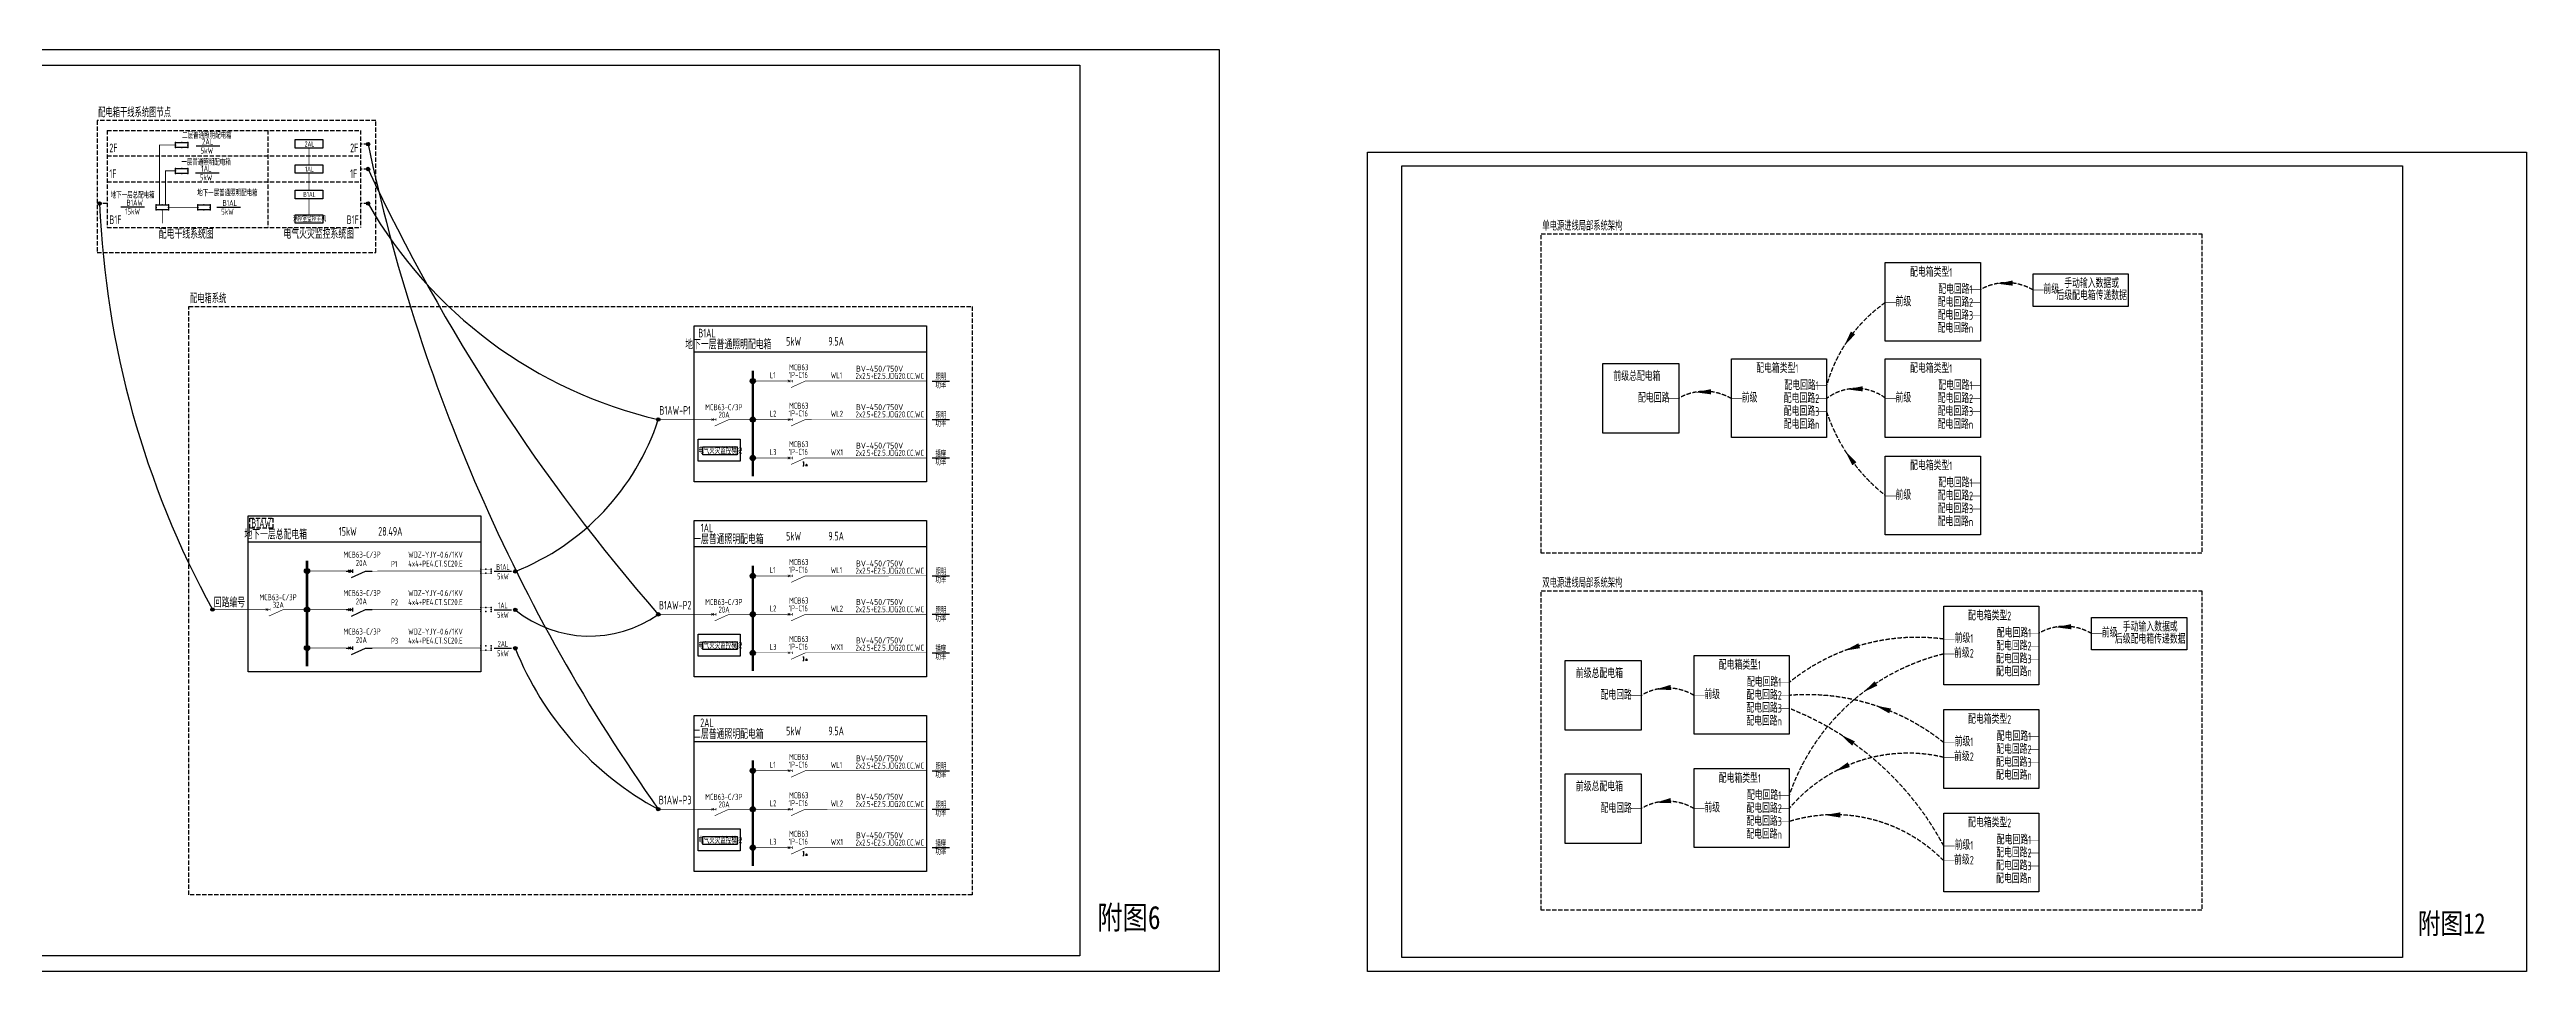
# Model space of a CAD drawing. Header units: millimetres. Extents: x -84100 to 597295, y 0 to 572785.
# Drawn here: x 307318 to 451093, y 340839 to 394299 of the extents above; entities that cross this region are included whole.
import ezdxf
from ezdxf.enums import TextEntityAlignment as Align

# ---------------------------------------------------------------- set-up
doc = ezdxf.new("R2010")
doc.units = ezdxf.units.MM
doc.header["$LTSCALE"] = 1000
doc.linetypes.add('CENTER2', pattern=[1.125, 0.75, -0.125, 0.125, -0.125])
doc.linetypes.add('DASH', pattern=[0.35, 0.25, -0.1])
doc.layers.add('D-定位', color=4, linetype='Continuous', plot=False)
for name, color, linetype in [('D-数据流', 2, 'Continuous'), ('D-标注', 1, 'Continuous'), ('LITE_照明布线_E', 6, 'Continuous'), ('POWR_电力大设备_E', 3, 'Continuous'), ('SIG_TEXT', 7, 'Continuous'), ('SYS_元件_E', 3, 'Continuous'), ('SYS_框图及表格_E', 7, 'Continuous'), ('SYS_系统标注_E', 7, 'Continuous'), ('SYS_说明_E', 7, 'Continuous'), ('TEL_TEXT', 7, 'Continuous'), ('WIRE-系统', 4, 'Continuous')]:
    doc.layers.add(name, color=color, linetype=linetype)
doc.styles.add('_TEL_DIM', font='TSSDENG', dxfattribs={"width": 0.6, "height": 3.5, "bigfont": 'TSSDCHN'})
doc.styles.add('DIM_FONT', font='', dxfattribs={"width": 0.8})
doc.styles.add('ICDA-STYLE1', font='TSSDENG.shx', dxfattribs={"width": 0.7, "bigfont": 'TSSDCHN.shx'})
doc.styles.add('ICDA-STYLE1_T3', font='TSSDENG', dxfattribs={"width": 0.6, "bigfont": 'TSSDCHN'})
doc.styles.add('ICDA-STYLE2', font='simhei.ttf', dxfattribs={"width": 0.8})
doc.styles.get("Standard").update_dxf_attribs({"font": 'tssdeng.shx', "bigfont": 'tssdchn.shx'})
doc.styles.add('TG_LINETYPE', font='TSSDENG', dxfattribs={"width": 0.7, "height": 3.5, "bigfont": 'TSSDCHN'})
doc.styles.get('DIM_FONT').set_extended_font_data('SimSun')
doc.linetypes.add('TG_《', pattern='A,1,-0.3,["《",TG_LINETYPE,S=0.1,R=0,X=-0.23,Y=-0.15],0', length=1.3)

# ---------------------------------------------------------------- blocks, each defined once
blk = doc.blocks.new('dfgfge')
at = {"layer": 'SYS_系统标注_E'}
blk.add_lwpolyline([(0, 0), (5519, 0), (5519, -4564), (0, -4564)], close=True, dxfattribs=at)
at = {"layer": 'SYS_系统标注_E', "const_width": 30}
for points in [[(0, -2318), (621, -2318)], [(4897, -1567), (5519, -1567)], [(4897, -2318), (5519, -2318)], [(4897, -3068), (5519, -3068)]]:
    blk.add_lwpolyline(points, dxfattribs=at)
at = {"layer": 'SYS_系统标注_E', "style": 'ICDA-STYLE1', "width": 0.7}
for s, p in [('配电箱类型1', (2660, -817)), ('配电回路1', (4067, -1810)), ('前级', (1052, -2528)), ('配电回路3', (4067, -3311)), ('配电回路2', (4067, -2561)), ('配电回路n', (4067, -4062))]:
    blk.add_text(s, height=500, dxfattribs=at).set_placement(p, align=Align.CENTER)
blk = doc.blocks.new('sdfwregfe')
at = {"layer": 'SYS_系统标注_E'}
blk.add_lwpolyline([(0, 0), (5519, 0), (5519, -4564), (0, -4564)], close=True, dxfattribs=at)
at = {"layer": 'SYS_系统标注_E', "const_width": 30}
for points in [[(0, -1908), (621, -1908)], [(0, -2769), (621, -2769)], [(4897, -1567), (5519, -1567)], [(4897, -2318), (5519, -2318)], [(4897, -3068), (5519, -3068)]]:
    blk.add_lwpolyline(points, dxfattribs=at)
at = {"layer": 'SYS_系统标注_E', "style": 'ICDA-STYLE1', "width": 0.7}
for s, p in [('配电箱类型2', (2660, -817)), ('配电回路1', (4067, -1810)), ('前级2', (1166, -2979)), ('前级1', (1166, -2119)), ('配电回路3', (4067, -3311)), ('配电回路2', (4067, -2561)), ('配电回路n', (4067, -4062))]:
    blk.add_text(s, height=500, dxfattribs=at).set_placement(p, align=Align.CENTER)
blk = doc.blocks.new('sdrgtfhsdrfghe')
at = {"layer": 'D-定位'}
for points in [[(0, 0), (84100, 0), (84100, -59400), (0, -59400)], [(75100, -58400), (2500, -58400), (2500, -1000), (75100, -1000)]]:
    blk.add_lwpolyline(points, close=True, dxfattribs=at)
blk = doc.blocks.new('ergegr')
at = {"layer": 'SYS_系统标注_E'}
blk.add_lwpolyline([(551, 709, 300, 0, 0), (-3, 2, 0, 0, 0)], format="xyseb", dxfattribs=at)
blk = doc.blocks.new('ergferg3')
at = {"layer": 'SYS_系统标注_E'}
blk.add_lwpolyline([(0, 0), (4409, 0), (4409, -4032), (0, -4032)], close=True, dxfattribs=at)
at = {"layer": 'SYS_系统标注_E', "const_width": 30}
blk.add_lwpolyline([(3787, -2016), (4409, -2016)], dxfattribs=at)
at = {"layer": 'SYS_系统标注_E', "style": 'ICDA-STYLE1', "width": 0.7}
for s, p in [('前级总配电箱', (1982, -1003)), ('配电回路', (2957, -2259))]:
    blk.add_text(s, height=500, dxfattribs=at).set_placement(p, align=Align.CENTER)
blk = doc.blocks.new('ergeg3534')
at = {"layer": 'SYS_系统标注_E'}
blk.add_lwpolyline([(0, 0), (5519, 0), (5519, -1890), (0, -1890)], close=True, dxfattribs=at)
at = {"layer": 'SYS_系统标注_E', "const_width": 30}
blk.add_lwpolyline([(0, -945), (621, -945)], dxfattribs=at)
at = {"layer": 'SYS_系统标注_E', "style": 'ICDA-STYLE1', "width": 0.7}
for s, p in [('前级', (1052, -1155)), ('后级配电箱传递数据', (3400, -1522)), ('手动输入数据或', (3400, -817))]:
    blk.add_text(s, height=500, dxfattribs=at).set_placement(p, align=Align.CENTER)
blk = doc.blocks.new('$equip_U$00000398(ch)')
at = {"const_width": 0.0286}
blk.add_lwpolyline([(-0.6, 0.48), (0.6, 0.48), (0.6, 0), (-0.6, 0)], close=True, dxfattribs=at)
blk.add_lwpolyline([(-0.6, 0.48), (0.6, 0.48), (0.6, 0), (-0.6, 0), (-0.6, 0.48)], dxfattribs=at)
for p in [(-0.6, 0.48), (-0.6, 0.24), (-0.6, 0), (0, 0.48), (0, 0), (0.6, 0.48), (0.6, 0.24), (0.6, 0)]:
    blk.add_point(p)
at = {"color": 7, "style": '_TEL_DIM', "flags": 1}
blk.add_attdef('A', text='', height=0.00002, dxfattribs=at).set_placement((0, 0), align=Align.MIDDLE_CENTER)
blk = doc.blocks.new('*U54')
at = {"layer": 'SYS_说明_E', "style": 'ICDA-STYLE1', "width": 0.7}
blk.add_text('20A', height=350, dxfattribs=at).set_placement((558, 111))
blk = doc.blocks.new('$element$00000823')
for p, q in [((0, 0), (0, -0.25)), ((-0.25, -0.2), (0, -0.75)), ((0.067, -0.25), (-0.067, -0.25)), ((-0.047, -0.177), (0.047, -0.083)), ((0.047, -0.177), (-0.047, -0.083)), ((0, -0.75), (0, -1))]:
    blk.add_line(p, q)
at = {"const_width": 0.0233}
for points in [[(0, 0), (0, -0.25)], [(0, -1), (0, -0.75), (-0.25, -0.2)], [(-0.067, -0.25), (0.067, -0.25)], [(-0.047, -0.083), (0.047, -0.177)], [(-0.047, -0.177), (0.047, -0.083)]]:
    blk.add_lwpolyline(points, dxfattribs=at)
at = {"color": 7, "style": '_TEL_DIM', "flags": 1}
blk.add_attdef('S', text='', height=0.00000667, dxfattribs=at).set_placement((0, 0), align=Align.MIDDLE_CENTER)
blk = doc.blocks.new('$equip$00001178')
blk.add_circle((0, 0), 0.5)
for points in [[(-0.43, 0.25), (0.43, 0.25), (-0.5, 0), (0.5, 0)], [(-0.43, -0.25), (0.43, -0.25), (-0.5, 0), (0.5, 0)], [(-0.25, 0.43), (0.25, 0.43), (-0.43, 0.25), (0.43, 0.25)], [(0, 0.5), (0, 0.5), (-0.25, 0.43), (0.25, 0.43)], [(-0.25, -0.43), (0.25, -0.43), (-0.43, -0.25), (0.43, -0.25)], [(0, -0.5), (0, -0.5), (-0.25, -0.43), (0.25, -0.43)]]:
    blk.add_solid(points)
at = {"flags": 9}
blk.add_attdef('A', (0, 0), '', height=0.00002, dxfattribs=at)
blk = doc.blocks.new('RFGERGE3')
at = {"const_width": 35}
for points in [[(1914, 0), (2290, 0)], [(2031, -71), (2173, 71)], [(2173, -71), (2031, 71)], [(3420, 0), (3043, 0), (2215, -377)], [(2290, -71), (2290, 71)], [(1914, -2231), (2290, -2231)], [(2031, -2302), (2173, -2160)], [(2173, -2302), (2031, -2160)], [(3420, -2231), (3043, -2231), (2215, -2608)], [(2290, -2302), (2290, -2160)], [(1914, -4462), (2290, -4462)], [(2031, -4533), (2173, -4391)], [(2173, -4533), (2031, -4391)], [(3420, -4462), (3043, -4462), (2215, -4839)], [(2290, -4533), (2290, -4391)]]:
    blk.add_lwpolyline(points, dxfattribs=at)
at = {"layer": 'SYS_系统标注_E', "color": 0}
for p, q in [((10415, 3), (11415, 3)), ((10415, -2228), (11415, -2228)), ((10415, -4460), (11415, -4460))]:
    blk.add_line(p, q, dxfattribs=at)
at = {"layer": 'SYS_系统标注_E', "color": 7, "linetype": 'ByBlock'}
for p, q in [((2908, -4684), (2963, -4684)), ((2908, -4908), (2963, -4908)), ((2936, -4684), (2936, -4908)), ((3111, -4810), (3057, -4896)), ((3057, -4896), (3169, -4896)), ((3169, -4896), (3111, -4810))]:
    blk.add_line(p, q, dxfattribs=at)
at = {"layer": 'SYS_系统标注_E', "color": 7, "linetype": 'ByBlock', "const_width": 35}
for points in [[(0, 0), (1914, 0)], [(3111, 0), (10061, 3)], [(0, -2231), (1914, -2231)], [(3111, -2231), (10061, -2228)], [(0, -4462), (1914, -4462)], [(3111, -4462), (10061, -4460)]]:
    blk.add_lwpolyline(points, dxfattribs=at)
at = {"layer": 'SIG_TEXT', "color": 0, "style": '_TEL_DIM', "width": 0.65}
for s, p in [('L1', (991, 168)), ('L2', (991, -2063)), ('L3', (991, -4294))]:
    blk.add_text(s, height=350, dxfattribs=at).set_placement(p)
at = {"layer": 'SYS_系统标注_E', "style": 'ICDA-STYLE1', "width": 0.7}
for s, p in [('1P-C16', (2639, 181)), ('MCB63', (2665, 628)), ('MCB63', (2665, -1603)), ('1P-C16', (2639, -2050)), ('1P-C16', (2639, -4281)), ('MCB63', (2665, -3834))]:
    blk.add_text(s, height=350, dxfattribs=at).set_placement(p, align=Align.CENTER)
at = {"layer": 'SYS_系统标注_E', "linetype": 'CENTER2', "style": 'ICDA-STYLE1', "width": 0.7}
for s, p in [('WL1', (4522, 159)), ('WL2', (4522, -2072)), ('WX1', (4522, -4303))]:
    blk.add_text(s, height=350, dxfattribs=at).set_placement(p)
at = {"layer": 'SYS_系统标注_E', "color": 0, "style": 'ICDA-STYLE1', "width": 0.7}
for p in [(5962, 124), (5962, -2107), (5962, -4338)]:
    blk.add_text('2x2.5+E2.5.JDG20.CC.WC', height=350, dxfattribs=at).set_placement(p)
at = {"layer": 'SYS_系统标注_E', "color": 0, "style": 'ICDA-STYLE1', "width": 0.914123}
for p, p2 in [((5988, 544), (8733, 544)), ((5988, -1687), (8733, -1687)), ((5988, -3918), (8733, -3918))]:
    blk.add_text('BV-450/750V', height=350, dxfattribs=at).set_placement(p, p2, align=Align.FIT)
at = {"layer": 'SYS_系统标注_E', "color": 0, "style": 'ICDA-STYLE1', "width": 0.7}
for s, p in [('照明', (10915, 63)), ('功率', (10915, -423)), ('功率', (10915, -2654)), ('照明', (10915, -2168)), ('插座', (10915, -4399)), ('功率', (10915, -4885))]:
    blk.add_text(s, height=350, dxfattribs=at).set_placement(p, align=Align.CENTER)
at = {"layer": 'TEL_TEXT', "style": 'DIM_FONT', "flags": 1}
for p in [(1914, 0), (1914, -2231), (1914, -4462)]:
    blk.add_attdef('S', text='', height=0.01, rotation=90, dxfattribs=at).set_placement(p, align=Align.MIDDLE_CENTER)
blk = doc.blocks.new('ergerg3')
at = {"layer": 'SYS_系统标注_E'}
blk.add_lwpolyline([(0, 453), (2010, 453), (2010, 0), (0, 0)], close=True, dxfattribs=at)
at = {"layer": 'SIG_TEXT', "color": 0, "style": 'ICDA-STYLE1', "width": 0.7}
blk.add_text('电气火灾监控模块', height=350, dxfattribs=at).set_placement((1021, 56), align=Align.CENTER)
blk = doc.blocks.new('$equip_U$00000398(魏婧)')
at = {"const_width": 0.06}
blk.add_lwpolyline([(-0.6, 0.48), (0.6, 0.48), (0.6, 0), (-0.6, 0), (-0.6, 0.48)], dxfattribs=at)
blk.add_lwpolyline([(-0.6, 0.48), (0.6, 0.48), (0.6, 0), (-0.6, 0)], close=True)
for p in [(-0.6, 0.48), (-0.6, 0.24), (-0.6, 0), (0, 0.48), (0, 0), (0.6, 0.48), (0.6, 0.24), (0.6, 0)]:
    blk.add_point(p)
at = {"color": 7, "style": '_TEL_DIM', "flags": 1}
blk.add_attdef('A', text='', height=0.00002, dxfattribs=at).set_placement((0, 0), align=Align.MIDDLE_CENTER)

msp = doc.modelspace()

# ---------------------------------------------------------------- linework, layer by layer
at = {"color": 0}
for p, q in [((333134.1, 364041.5), (334134.1, 364041.5)), ((333134.1, 361810.5), (334134.1, 361810.5)), ((333134.2, 359579.4), (334134.2, 359579.4))]:
    msp.add_line(p, q, dxfattribs=at)
at = {"const_width": 35}
for points in [[(345624.5, 372844.4), (346001, 372844.4)], [(345741.7, 372773.4), (345883.7, 372915.4)], [(345883.7, 372773.4), (345741.7, 372915.4)], [(347130.7, 372844.4), (346754.1, 372844.4), (345925.7, 372467.8)], [(346001, 372773.4), (346001, 372915.4)], [(319747.8, 361821.6), (320124.3, 361821.6)], [(319865, 361750.6), (320007, 361892.6)], [(320007, 361750.6), (319865, 361892.6)], [(321254, 361821.6), (320877.4, 361821.6), (320049, 361445.1)], [(320124.3, 361750.6), (320124.3, 361892.6)], [(345624.5, 361545.2), (346001, 361545.2)], [(345741.7, 361474.2), (345883.7, 361616.2)], [(345883.7, 361474.2), (345741.7, 361616.2)], [(347130.7, 361545.2), (346754.1, 361545.2), (345925.7, 361168.6)], [(346001, 361474.2), (346001, 361616.2)], [(345624.5, 350246), (346001, 350246)], [(345741.7, 350175), (345883.7, 350317)], [(345883.7, 350175), (345741.7, 350317)], [(347130.7, 350246), (346754.1, 350246), (345925.7, 349869.5)], [(346001, 350175), (346001, 350317)]]:
    msp.add_lwpolyline(points, dxfattribs=at)
at = {"layer": 'D-数据流', "linetype": 'TG_《'}
for points in [[(325809.1, 388815.5, 0.1024046), (342653.2, 350246, 3.34245054)], [(325809.1, 387371.5, 0.06994656), (342653.2, 361545.2, 3.34245054)], [(310222.9, 385370, 0.11536505), (316776.5, 361821.6, 3.34245054)], [(325809.1, 385370, 0.20919648), (342653.2, 372844.4, 3.34245054)], [(334352.6, 364039.4, 0.22329673), (342653.2, 372844.4, -0.22935674)], [(334352.6, 361808.4, 0.3344155), (342653.2, 361545.2, 0.26330069)], [(334352.6, 359577.4, 0.17659856), (342653.2, 350246, 3.34245054)]]:
    msp.add_lwpolyline(points, format="xyb", dxfattribs=at)
at = {"layer": 'D-标注', "linetype": 'DASH'}
for points in [[(326264.6, 390191), (310075.2, 390191), (310075.2, 382535), (326264.6, 382535)], [(393900.9, 383618.2), (432244.9, 383618.2), (432244.9, 365095.6), (393900.9, 365095.6)], [(315402.1, 379405.4), (360872.3, 379405.4), (360872.3, 345277.8), (315402.1, 345277.8)], [(318948.9, 367131.8), (320280, 367131.8), (320280, 366539), (318948.9, 366539)], [(393900.9, 362913.1), (432244.9, 362913.1), (432244.9, 344390.5), (393900.9, 344390.5)]]:
    msp.add_lwpolyline(points, close=True, dxfattribs=at)
at = {"layer": 'D-标注'}
for points in [[(344975.4, 371696.7), (347412.9, 371696.7), (347412.9, 370425.7), (344975.4, 370425.7)], [(344975.4, 360397.5), (347412.9, 360397.5), (347412.9, 359126.6), (344975.4, 359126.6)], [(344975.4, 349098.3), (347412.9, 349098.3), (347412.9, 347827.4), (344975.4, 347827.4)]]:
    msp.add_lwpolyline(points, close=True, dxfattribs=at)
at = {"layer": 'LITE_照明布线_E', "color": 0, "linetype": 'ByBlock'}
for points, const_width in [([(348140.9, 375673.7), (348140.6, 369551.8)], 150), ([(347081.3, 372844.4), (348140.8, 372844.4)], 35), ([(322264.2, 364650.9), (322263.9, 358529)], 150), ([(348140.9, 364374.5), (348140.6, 358252.6)], 150), ([(321204.6, 361821.6), (322264.1, 361821.6)], 35), ([(347081.3, 361545.2), (348140.8, 361545.2)], 35), ([(348140.9, 353075.3), (348140.6, 346953.4)], 150), ([(347081.3, 350246), (348140.8, 350246)], 35)]:
    msp.add_lwpolyline(points, dxfattribs=dict(at, const_width=const_width))
at = {"layer": 'LITE_照明布线_E', "color": 7, "linetype": 'ByBlock', "const_width": 35}
for points in [[(342653.2, 372844.4), (345758.8, 372844.4)], [(316776.5, 361821.6), (319882, 361821.6)], [(342653.2, 361545.2), (345758.8, 361545.2)], [(342653.2, 350246), (345758.8, 350246)]]:
    msp.add_lwpolyline(points, dxfattribs=at)
at = {"layer": 'POWR_电力大设备_E'}
for points in [[(321579, 389079.2), (323179, 389079.2), (323179, 388579.2), (321579, 388579.2)], [(321579, 387623.8), (323179, 387623.8), (323179, 387123.8), (321579, 387123.8)], [(321579, 386151.8), (323179, 386151.8), (323179, 385651.8), (321579, 385651.8)], [(321579, 384723.6), (323179, 384723.6), (323179, 384223.6), (321579, 384223.6)]]:
    msp.add_lwpolyline(points, close=True, dxfattribs=at)
at = {"layer": 'SYS_框图及表格_E', "color": 7, "const_width": 50}
for points in [[(313699.6, 385293.5), (313699.6, 388762.8), (314628.6, 388762.8)], [(322379, 387623.8), (322379, 388579.2)], [(314050.4, 385293.5), (314050.4, 387262.8), (314628.6, 387262.8)], [(322379, 386151.8), (322379, 387123.8)], [(322379, 384723.6), (322379, 385651.8)], [(313861.6, 385005.5), (313861.6, 384227.5)], [(314221.6, 385149.5), (315916.1, 385149.5)]]:
    msp.add_lwpolyline(points, dxfattribs=at)
at = {"layer": 'SYS_系统标注_E'}
for p, q in [((315833.9, 388707.6), (317209.8, 388707.6)), ((315787.4, 387145), (317163.3, 387145)), ((311449.5, 385171.9), (312825.4, 385171.9)), ((317027.7, 385156.3), (318403.6, 385156.3))]:
    msp.add_line(p, q, dxfattribs=at)
at = {"layer": 'SYS_系统标注_E', "linetype": 'DASH'}
for points in [[(410463.5, 374803.7, -0.17419195), (413876, 379626.4, 7.97629482)], [(419394.8, 380376.9, -0.26925442), (422456.1, 380352.8, -0.3851618)], [(401883.4, 374077.3, -0.26925442), (404944.7, 374053.2, -0.3851618)], [(410463.5, 374053.2, -0.3355686), (413876, 374089.2, -0.3851618)], [(410463.5, 373302.7, 0.14640116), (413876, 368446, 1.50399282)], [(408291, 357594.9, -0.20503935), (417273.1, 360111, 7.97629482)], [(422791.9, 360452, -0.26925442), (425853.2, 360427.9, -0.3851618)], [(408291, 351030.5, -0.25738869), (417273.1, 359250.5, 7.97629482)], [(399710.9, 356844.4, -0.27712477), (402772.2, 356844.4, -0.3851618)], [(408291, 356844.4, -0.19097632), (417273.1, 354110.9, 7.97629482)], [(408291, 356093.9, -0.1783812), (417273.1, 348110.8, 7.97629482)], [(408291, 350280, -0.28317157), (417273.1, 353250.4, 7.97629482)], [(399710.9, 350280, -0.27712477), (402772.2, 350280, -0.3851618)], [(408291, 349529.5, -0.28077502), (417273.1, 347250.3, 7.97629482)]]:
    msp.add_lwpolyline(points, format="xyb", dxfattribs=at)
at = {"layer": 'SYS_系统标注_E'}
for points in [[(344729.1, 378280.9), (358228.5, 378280.9), (358228.5, 369229.4), (344729.1, 369229.4)], [(318852.4, 367258.2), (332351.8, 367258.2), (332351.8, 358206.7), (318852.4, 358206.7)], [(344729.1, 366981.7), (358228.5, 366981.7), (358228.5, 357930.3), (344729.1, 357930.3)], [(344729.1, 355682.6), (358228.5, 355682.6), (358228.5, 346631.1), (344729.1, 346631.1)]]:
    msp.add_lwpolyline(points, close=True, dxfattribs=at)
for points in [[(344729.1, 376771.7), (358228.5, 376771.7)], [(318852.4, 365748.9), (332351.8, 365748.9)], [(344729.1, 365472.5), (358228.5, 365472.5)], [(344729.1, 354173.3), (358228.5, 354173.3)]]:
    msp.add_lwpolyline(points, dxfattribs=at)
at = {"layer": 'SYS_说明_E', "color": 8, "linetype": 'DASH'}
for p, q in [((310663.6, 388136.4), (325365.6, 388136.4)), ((310663.6, 386636.4), (325368.3, 386636.4)), ((310663.6, 383973.6), (325365.6, 383973.6))]:
    msp.add_line(p, q, dxfattribs=at)
for points in [[(310663.6, 389615.4), (310663.6, 383973.6)], [(310663.6, 389615.4), (325368.3, 389615.4)], [(319985.9, 389615.4), (319985.9, 383973.6)], [(325368.3, 389615.4), (325368.3, 383973.6)], [(325809.1, 388815.5), (325368.3, 388815.5)], [(325809.1, 387371.5), (325368.3, 387371.5)], [(310663.6, 385370), (310222.9, 385370)], [(325809.1, 385370), (325368.3, 385370)]]:
    msp.add_lwpolyline(points, dxfattribs=at)
at = {"layer": 'WIRE-系统', "color": 7, "const_width": 35}
for points in [[(322264.2, 364052.6), (324537.7, 364052.6)], [(326036.7, 364052.5), (332351.8, 364053.7)], [(322264.2, 361821.6), (324537.7, 361821.6)], [(326036.7, 361821.5), (332351.8, 361822.6)], [(322264.2, 359590.6), (324537.8, 359590.6)], [(326036.8, 359590.5), (332351.9, 359591.6)]]:
    msp.add_lwpolyline(points, dxfattribs=at)

# ---------------------------------------------------------------- block references
at = {"layer": 'D-定位'}
for p, xscale, yscale, zscale in [((299523.2, 394299), 0.9, 0.9, 0.9), ((383813, 388359), 0.8, 0.8, 0.8)]:
    msp.add_blockref('sdrgtfhsdrfghe', p, dxfattribs=dict(at, xscale=xscale, yscale=yscale, zscale=zscale))
at = {"layer": 'D-数据流', "linetype": 'TG_《'}
for p, xscale, yscale, zscale in [((325809.1, 388815.5), 200, 200, 200), ((325809.1, 387371.5), 200, 200, 200), ((310222.9, 385370), 200, 200, 200), ((325809.1, 385370), 200, 200, 200), ((348140.6, 375075.4), 300, 300, 300), ((342653.2, 372844.4), 200, 200, 200), ((348140.6, 372844.4), 300, 300, 300), ((348140.6, 370613.3), 300, 300, 300), ((322263.9, 364052.6), 300, 300, 300), ((334352.6, 364039.4), 200, 200, 200), ((348140.6, 363776.2), 300, 300, 300), ((316776.5, 361821.6), 200, 200, 200), ((322263.9, 361821.6), 300, 300, 300), ((334352.6, 361808.4), 200, 200, 200), ((342653.2, 361545.2), 200, 200, 200), ((348140.6, 361545.2), 300, 300, 300), ((322263.9, 359590.6), 300, 300, 300), ((334352.6, 359577.4), 200, 200, 200), ((348140.6, 359314.2), 300, 300, 300), ((348140.6, 352477), 300, 300, 300), ((342653.2, 350246), 200, 200, 200), ((348140.6, 350246), 300, 300, 300), ((348140.6, 348015), 300, 300, 300)]:
    msp.add_blockref('$equip$00001178', p, dxfattribs=dict(at, xscale=xscale, yscale=yscale, zscale=zscale))
at = {"layer": 'POWR_电力大设备_E'}
for name, p, xscale, yscale, zscale in [('$equip_U$00000398(魏婧)', (314988.6, 388618.8), 600, 600, 600), ('$equip_U$00000398(魏婧)', (314988.6, 387118.8), 600, 600, 600), ('$equip_U$00000398(魏婧)', (313861.6, 385005.5), 600, 600, 600), ('$equip_U$00000398(魏婧)', (316276.1, 385005.5), 600, 600, 600), ('$equip_U$00000398(ch)', (332651.8, 363933.7), 500, 500, 500), ('$equip_U$00000398(ch)', (332651.8, 361702.6), 500, 500, 500), ('$equip_U$00000398(ch)', (332651.9, 359471.6), 500, 500, 500)]:
    msp.add_blockref(name, p, dxfattribs=dict(at, xscale=xscale, yscale=yscale, zscale=zscale))
at = {"layer": 'SIG_TEXT'}
for p in [(345229.3, 370802.8), (345229.3, 359503.6), (345229.3, 348204.4)]:
    msp.add_blockref('ergerg3', p, dxfattribs=at)
at = {"layer": 'SYS_元件_E', "xscale": 1500, "yscale": 1500, "zscale": 1500, "rotation": 90}
for p in [(324537.7, 364052.6), (324537.7, 361821.6), (324537.7, 359590.6)]:
    msp.add_blockref('$element$00000823', p, dxfattribs=at)
at = {"layer": 'SYS_元件_E'}
for p in [(324537.7, 364242.2), (324537.7, 362011.2), (324537.7, 359780.2)]:
    msp.add_blockref('*U54', p, dxfattribs=at)
at = {"layer": 'SYS_系统标注_E'}
for name, p in [('dfgfge', (413876, 381944.4)), ('ergeg3534', (422456.1, 381297.9)), ('RFGERGE3', (348140.9, 375075.4)), ('ergferg3', (397474.6, 376093.5)), ('dfgfge', (404944.7, 376371.1)), ('dfgfge', (413876, 376371.1)), ('dfgfge', (413876, 370727.9)), ('RFGERGE3', (348140.9, 363776.2)), ('sdfwregfe', (417273.1, 362019.4)), ('ergeg3534', (425853.2, 361372.9)), ('ergferg3', (395300.9, 358860.6)), ('dfgfge', (402772.2, 359162.3)), ('sdfwregfe', (417273.1, 356019.3)), ('RFGERGE3', (348140.9, 352477)), ('ergferg3', (395300.9, 352296.2)), ('dfgfge', (402772.2, 352597.9)), ('sdfwregfe', (417273.1, 350019.2))]:
    msp.add_blockref(name, p, dxfattribs=at)
for p, rotation in [((420372.5, 380719.7), 310.1288013465805), ((411494.6, 377124.3), 3.438038617294075), ((411661.3, 374589.8), 310.1288013465805), ((402861.1, 374420.1), 310.1288013465805), ((411554.9, 371005.3), 253.9033713925687), ((423769.6, 360794.8), 310.1288013465805), ((411513.4, 359437.3), 326.6257286926643), ((400541.2, 357184.1), 315.8109523668821), ((412599.2, 357022.9), 342.9274349329854), ((413312.1, 356246.5), 288.2058000475583), ((411292.1, 354563.1), 273.3660260619409), ((410951.4, 352429.2), 334.1456952449005), ((400541.2, 350619.7), 315.8109523668821), ((410361.4, 349903.7), 308.4261046729047)]:
    msp.add_blockref('ergegr', p, dxfattribs=dict(at, rotation=rotation))

# ---------------------------------------------------------------- texts
at = {"layer": 'D-标注', "linetype": 'DASH', "style": '_TEL_DIM', "width": 0.65}
for s, p in [('配电箱干线系统图节点', (310141.7, 390379.8)), ('单电源进线局部系统架构', (393967.4, 383807)), ('配电箱系统', (315468.6, 379594.3)), ('双电源进线局部系统架构', (393967.4, 363102))]:
    msp.add_text(s, height=500, dxfattribs=at).set_placement(p)
at = {"layer": 'LITE_照明布线_E', "color": 3, "flags": 9}
for p in [(324536.7, 364052.5), (324536.7, 361821.5), (324536.8, 359590.5)]:
    msp.add_attdef('S', p, '断路器', height=0.01, rotation=90, dxfattribs=at)
at = {"layer": 'SIG_TEXT', "color": 0}
for s, style, width, p in [('MCB63-C/3P', 'ICDA-STYLE1', 0.7, (346458.1, 373385.2)), ('B1AL', '_TEL_DIM', 0.65, (333637.8, 364122.1)), ('5kW', '_TEL_DIM', 0.65, (333634.1, 363573.2)), ('MCB63-C/3P', 'ICDA-STYLE1', 0.7, (320581.4, 362362.4)), ('MCB63-C/3P', 'ICDA-STYLE1', 0.7, (346458.1, 362086)), ('5kW', '_TEL_DIM', 0.65, (333634.1, 361342.2)), ('1AL', '_TEL_DIM', 0.65, (333637.8, 361891.1)), ('5kW', '_TEL_DIM', 0.65, (333634.2, 359111.2)), ('2AL', '_TEL_DIM', 0.65, (333637.9, 359660.1)), ('MCB63-C/3P', 'ICDA-STYLE1', 0.7, (346458.1, 350786.8))]:
    msp.add_text(s, height=350, dxfattribs=dict(at, style=style, width=width)).set_placement(p, align=Align.CENTER)
at = {"layer": 'SIG_TEXT', "style": '_TEL_DIM', "width": 0.65}
for s, p in [('P1', (327146.4, 364297.2)), ('P2', (327146.4, 362066.2)), ('P3', (327146.5, 359835.1))]:
    msp.add_text(s, height=350, dxfattribs=at).set_placement(p)
at = {"layer": 'SIG_TEXT', "color": 0, "style": 'ICDA-STYLE1_T3', "width": 0.7}
for s, p in [('WDZ-YJY-0.6/1KV', (328136.4, 364836.6)), ('4x4+PE4.CT.SC20.E', (328136.4, 364314)), ('WDZ-YJY-0.6/1KV', (328136.4, 362605.6)), ('4x4+PE4.CT.SC20.E', (328136.4, 362082.9)), ('WDZ-YJY-0.6/1KV', (328136.4, 360374.6)), ('4x4+PE4.CT.SC20.E', (328136.4, 359851.9))]:
    msp.add_text(s, height=350, dxfattribs=at).set_placement(p)
at = {"layer": 'SYS_系统标注_E'}
for s, height, style, width, p in [('2F', 500, 'ICDA-STYLE1', 0.7, (310790.9, 388346.7)), ('5kW', 350, 'ICDA-STYLE1', 0.7, (316084.9, 388270.3)), ('2AL', 350, 'ICDA-STYLE1', 0.7, (316168.1, 388780.4)), ('2F', 500, 'ICDA-STYLE1', 0.7, (324766.8, 388346.7)), ('1F', 500, 'ICDA-STYLE1', 0.7, (310790.9, 386846.7)), ('5kW', 350, 'ICDA-STYLE1', 0.7, (316038.4, 386707.7)), ('1AL', 350, 'ICDA-STYLE1', 0.7, (316121.5, 387217.8)), ('1F', 500, 'ICDA-STYLE1', 0.7, (324766.8, 386846.7)), ('B1AW', 350, 'ICDA-STYLE1', 0.7, (311783.7, 385244.7)), ('B1AL', 350, 'ICDA-STYLE1', 0.7, (317361.8, 385229.1)), ('B1F', 500, 'ICDA-STYLE1', 0.7, (310790.9, 384183.9)), ('15kW', 350, 'ICDA-STYLE1', 0.7, (311700.5, 384734.6)), ('配电干线系统图', 500, 'ICDA-STYLE1', 0.7, (313661, 383333.1)), ('5kW', 350, 'ICDA-STYLE1', 0.7, (317278.6, 384718.9)), ('电气火灾监控系统图', 500, 'ICDA-STYLE1', 0.7, (320897.2, 383333.1)), ('B1F', 500, 'ICDA-STYLE1', 0.7, (324567.6, 384183.9)), ('附图6', 1350, 'ICDA-STYLE2', 0.8, (368127.5, 343292.5)), ('附图12', 1200, 'ICDA-STYLE2', 0.8, (444794.6, 343019.9))]:
    msp.add_text(s, height=height, dxfattribs=dict(at, style=style, width=width)).set_placement(p)
at = {"layer": 'SYS_系统标注_E', "style": 'ICDA-STYLE1', "width": 0.7}
for s, height, p in [('二层普通照明配电箱', 350, (316448.3, 389140)), ('一层普通照明配电箱', 350, (316401.8, 387584.6)), ('地下一层总配电箱', 350, (312140, 385674.7)), ('地下一层普通照明配电箱', 350, (317642, 385802.7)), ('地下一层普通照明配电箱', 500, (346720.3, 376927.4)), ('B1AL', 500, (345478.6, 377609)), ('5kW', 500, (350505.2, 377128.2)), ('9.5A', 500, (352975.9, 377133.6)), ('B1AW-P1', 500, (343634.1, 373127.6)), ('B1AW', 500, (319601.9, 366586.2)), ('1AL', 500, (345478.6, 366309.8)), ('地下一层总配电箱', 500, (320445.1, 365904.7)), ('15kW', 500, (324628.5, 366105.4)), ('28.49A', 500, (327099.2, 366110.8)), ('一层普通照明配电箱', 500, (346720.3, 365628.2)), ('5kW', 500, (350505.2, 365829)), ('9.5A', 500, (352975.9, 365834.4)), ('回路编号', 500, (317757.4, 361958.7)), ('B1AW-P2', 500, (343634.1, 361828.5)), ('2AL', 500, (345478.6, 355010.6)), ('二层普通照明配电箱', 500, (346720.3, 354329.1)), ('5kW', 500, (350505.2, 354529.8)), ('9.5A', 500, (352975.9, 354535.2)), ('B1AW-P3', 500, (343634.1, 350529.3))]:
    msp.add_text(s, height=height, dxfattribs=at).set_placement(p, align=Align.CENTER)
at = {"layer": 'SYS_系统标注_E', "color": 0, "style": 'ICDA-STYLE1', "width": 0.7}
for s, p in [('20A', (346471.3, 372946.6)), ('32A', (320594.5, 361923.9)), ('20A', (346471.3, 361647.4)), ('20A', (346471.3, 350348.3))]:
    msp.add_text(s, height=350, dxfattribs=at).set_placement(p, align=Align.CENTER)
at = {"layer": 'SYS_说明_E', "style": 'ICDA-STYLE1', "width": 0.7}
for s, height, p in [('2AL', 300, (322407.1, 388676)), ('1AL', 300, (322407.1, 387220.5)), ('B1AL', 300, (322407.1, 385748.5)), ('消控室监控主机', 300, (322407.1, 384320.3)), ('MCB63-C/3P', 350, (325458, 364836.9)), ('MCB63-C/3P', 350, (325458, 362605.8)), ('MCB63-C/3P', 350, (325458, 360374.8))]:
    msp.add_text(s, height=height, dxfattribs=at).set_placement(p, align=Align.CENTER)
at = {"layer": 'TEL_TEXT', "style": 'DIM_FONT', "flags": 1}
for p in [(345624.5, 372844.4), (319747.8, 361821.6), (345624.5, 361545.2), (345624.5, 350246)]:
    msp.add_attdef('S', text='带隔离功能的断路器', height=0.01, rotation=90, dxfattribs=at).set_placement(p, align=Align.MIDDLE_CENTER)

doc.saveas('drawing.dxf')
